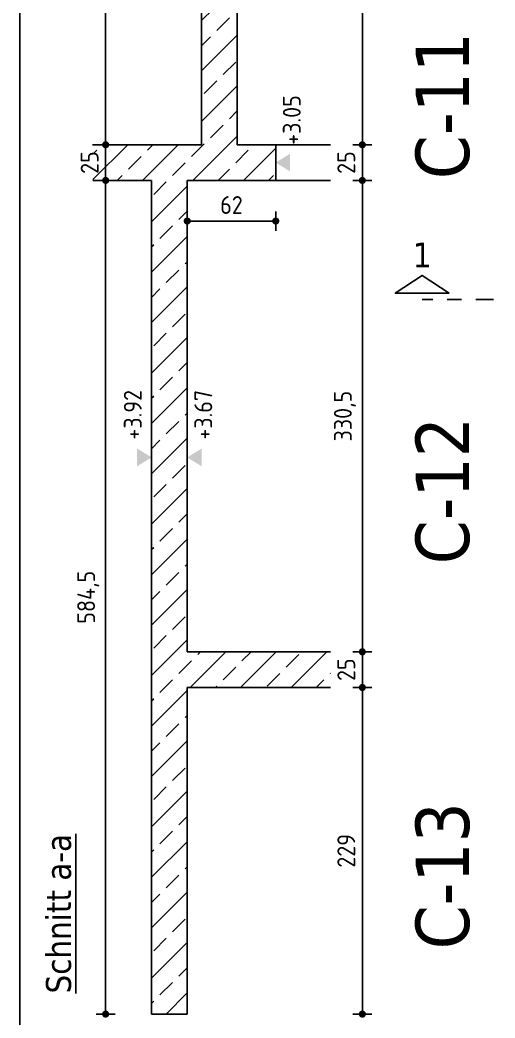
# Model space of a CAD drawing. Extents: x 399 to 532, y -4 to 185.
# Drawn here: x 415.63 to 418.96, y 172.68 to 179.68 of the extents above; entities that cross this region are included whole.
import ezdxf
from ezdxf.enums import TextEntityAlignment as Align

# ---------------------------------------------------------------- set-up
doc = ezdxf.new("R2010")
doc.units = 0
doc.header["$LTSCALE"] = 0.5
doc.header["$MEASUREMENT"] = 0
doc.header["$PDMODE"] = 2
for name, pattern in [('AUSGEZOGEN', [1000.01, 1000, 0.01]), ('DASHDOTSMALL', [1.05, 0.5, -0.25, 0.05, -0.25]), ('STRICHPUNKT2', [0.55, 0.25, -0.125, 0.05, -0.125])]:
    doc.linetypes.add(name, pattern=pattern)
doc.layers.get('Defpoints').update_dxf_attribs({"linetype": 'CONTINUOUS'})
for name, color, linetype in [('ACHSEN', 7, 'CONTINUOUS'), ('BETON', 7, 'CONTINUOUS'), ('koten', 7, 'CONTINUOUS'), ('MASSE', 7, 'CONTINUOUS'), ('RAHMEN', 7, 'CONTINUOUS'), ('SCHNITTE', 7, 'CONTINUOUS'), ('TEXT', 7, 'CONTINUOUS')]:
    doc.layers.add(name, color=color, linetype=linetype)
doc.layers.add('ANSICHTSFENSTER', color=7, linetype='CONTINUOUS', plot=False)
doc.styles.add('HELV', font='tahoma.ttf')
doc.styles.add('TXT', font='isocp.shx')
doc.dimstyles.new('DOT_I', dxfattribs={"dimscale": 0.5, "dimtxt": 0.25, "dimasz": 0.25, "dimexe": 0.1, "dimexo": 0.3, "dimgap": 0.1, "dimtad": 1, "dimdec": 3, "dimzin": 3, "dimtxsty": 'TXT', "dimblk": 'DOT', "dimblk1": 'DOT', "dimblk2": 'DOT', "dimsah": 1, "dimcen": 0.1, "dimse1": 1, "dimse2": 1, "dimazin": 0, "dimtfac": 1, "dimtdec": 4, "dimtix": 1, "dimtmove": 2, "dimatfit": 3, "dimldrblk": 'DOT', "dimfxl": 0.7, "dimfxlon": 1, "dimtvp": 1, "dimtolj": 1, "dimtzin": 0, "dimarcsym": 0})

# ---------------------------------------------------------------- blocks, each defined once
blk = doc.blocks.new('okrd_u')
at = {"layer": 'koten', "color": 7, "linetype": 'Continuous'}
blk.add_solid([(-0.125, -0.202), (0.125, -0.202), (0, 0)], dxfattribs=at)
at = {"layer": 'koten', "style": 'TXT'}
blk.add_attdef('OKRD', (0.25, -0.35), '', height=0.25, dxfattribs=at)
blk = doc.blocks.new('okrd_o')
at = {"layer": 'koten', "color": 7, "linetype": 'Continuous'}
blk.add_solid([(-0.125, 0.202), (0.125, 0.202), (0, 0)], dxfattribs=at)
at = {"layer": 'koten', "style": 'TXT'}
blk.add_attdef('OKRD', (0.25, 0.1), '', height=0.25, dxfattribs=at)
blk = doc.blocks.new('Achsen EG')
at = {"layer": 'ACHSEN', "color": 6, "linetype": 'AUSGEZOGEN', "style": 'HELV'}
for s, p in [('C-11', (-4.8154, -3.0962)), ('C-12', (-4.8154, -5.7962)), ('C-13', (-4.8154, -8.4962))]:
    blk.add_text(s, height=0.375, rotation=90, dxfattribs=at).set_placement(p)
blk = doc.blocks.new('DOT')
at = {"layer": 'MASSE', "color": 7, "linetype": 'Continuous'}
for p, q in [((0, 0), (-1, 0)), ((0, 0.54), (0, -0.54))]:
    blk.add_line(p, q, dxfattribs=at)
at = {"layer": 'MASSE', "color": 7, "linetype": 'Continuous', "const_width": 0.2}
blk.add_lwpolyline([(-0.1, 0, 1), (0.1, 0, 1)], format="xyb", close=True, dxfattribs=at)
blk = doc.blocks.new('*D727')
at = {"layer": 'Defpoints', "color": 0, "linetype": 'AUSGEZOGEN', "transparency": 16777216}
for p in [(416.801, 178.2668), (416.801, 178.2668), (417.421, 178.2668)]:
    blk.add_point(p, dxfattribs=at)
at = {"layer": 'MASSE', "color": 0, "linetype": 'AUSGEZOGEN', "lineweight": -2, "transparency": 16777216}
blk.add_line((417.296, 178.2668), (416.926, 178.2668), dxfattribs=at)
at = {"layer": 'MASSE', "color": 0, "linetype": 'AUSGEZOGEN', "lineweight": -2, "transparency": 16777216, "xscale": 0.125, "yscale": 0.125, "zscale": 0.125, "rotation": 180}
blk.add_blockref('DOT', (416.801, 178.2668), dxfattribs=at)
at = {"layer": 'MASSE', "color": 0, "linetype": 'AUSGEZOGEN', "lineweight": -2, "transparency": 16777216, "xscale": 0.125, "yscale": 0.125, "zscale": 0.125}
blk.add_blockref('DOT', (417.421, 178.2668), dxfattribs=at)
at = {"layer": 'MASSE', "color": 0, "linetype": 'AUSGEZOGEN', "transparency": 16777216, "insert": (417.111, 178.3793), "char_height": 0.125, "attachment_point": 5, "style": 'TXT'}
blk.add_mtext('\\A1;62', dxfattribs=at)
blk = doc.blocks.new('*D728')
at = {"layer": 'Defpoints', "color": 0, "linetype": 'AUSGEZOGEN', "transparency": 16777216}
for p in [(416.2293, 178.8017), (416.2293, 178.5517), (416.2293, 178.5517)]:
    blk.add_point(p, dxfattribs=at)
at = {"layer": 'MASSE', "color": 0, "linetype": 'AUSGEZOGEN', "lineweight": -2, "transparency": 16777216}
for p, q in [((416.2293, 178.9267), (416.2293, 179.0517)), ((416.2293, 178.8017), (416.2293, 178.5517)), ((416.2293, 178.4267), (416.2293, 178.3017))]:
    blk.add_line(p, q, dxfattribs=at)
at = {"layer": 'MASSE', "color": 0, "linetype": 'AUSGEZOGEN', "lineweight": -2, "transparency": 16777216, "xscale": 0.125, "yscale": 0.125, "zscale": 0.125}
for p, rotation in [((416.2293, 178.8017), 270), ((416.2293, 178.5517), 90)]:
    blk.add_blockref('DOT', p, dxfattribs=dict(at, rotation=rotation))
at = {"layer": 'MASSE', "color": 0, "linetype": 'AUSGEZOGEN', "transparency": 16777216, "insert": (416.1168, 178.6767), "char_height": 0.125, "attachment_point": 5, "rotation": 90, "style": 'TXT'}
blk.add_mtext('\\A1;25', dxfattribs=at)
blk = doc.blocks.new('*D729')
at = {"layer": 'Defpoints', "color": 0, "linetype": 'AUSGEZOGEN', "transparency": 16777216}
for p in [(416.2293, 181.7817), (416.2293, 181.7817), (416.2293, 178.8017)]:
    blk.add_point(p, dxfattribs=at)
at = {"layer": 'MASSE', "color": 0, "linetype": 'AUSGEZOGEN', "lineweight": -2, "transparency": 16777216}
blk.add_line((416.2293, 178.9267), (416.2293, 181.6567), dxfattribs=at)
at = {"layer": 'MASSE', "color": 0, "linetype": 'AUSGEZOGEN', "lineweight": -2, "transparency": 16777216, "xscale": 0.125, "yscale": 0.125, "zscale": 0.125}
for p, rotation in [((416.2293, 181.7817), 90), ((416.2293, 178.8017), 270)]:
    blk.add_blockref('DOT', p, dxfattribs=dict(at, rotation=rotation))
at = {"layer": 'MASSE', "color": 0, "linetype": 'AUSGEZOGEN', "transparency": 16777216, "insert": (416.1168, 180.2917), "char_height": 0.125, "attachment_point": 5, "rotation": 90, "style": 'TXT'}
blk.add_mtext('\\A1;298', dxfattribs=at)
blk = doc.blocks.new('*D730')
at = {"layer": 'Defpoints', "color": 0, "linetype": 'AUSGEZOGEN', "transparency": 16777216}
for p in [(418.0278, 181.5317), (418.0278, 178.8017), (418.0278, 178.8017)]:
    blk.add_point(p, dxfattribs=at)
at = {"layer": 'MASSE', "color": 0, "linetype": 'AUSGEZOGEN', "lineweight": -2, "transparency": 16777216}
blk.add_line((418.0278, 181.4067), (418.0278, 178.9267), dxfattribs=at)
at = {"layer": 'MASSE', "color": 0, "linetype": 'AUSGEZOGEN', "lineweight": -2, "transparency": 16777216, "xscale": 0.125, "yscale": 0.125, "zscale": 0.125}
for p, rotation in [((418.0278, 181.5317), 90), ((418.0278, 178.8017), 270)]:
    blk.add_blockref('DOT', p, dxfattribs=dict(at, rotation=rotation))
at = {"layer": 'MASSE', "color": 0, "linetype": 'AUSGEZOGEN', "transparency": 16777216, "insert": (417.9153, 180.1667), "char_height": 0.125, "attachment_point": 5, "rotation": 90, "style": 'TXT'}
blk.add_mtext('\\A1;273', dxfattribs=at)
blk = doc.blocks.new('SCHN-2')
at = {"layer": 'SCHNITTE', "color": 6, "linetype": 'Continuous'}
blk.add_lwpolyline([(0.378, 0.088), (0, 0.34), (-0.378, 0.088)], close=True, dxfattribs=at)
at = {"layer": 'SCHNITTE', "color": 1, "linetype": 'DASHDOTSMALL', "style": 'HELV'}
blk.add_attdef('SCHN-2', text='', height=0.35, dxfattribs=at).set_placement((0, 0.45), align=Align.CENTER)
blk = doc.blocks.new('*D616')
at = {"layer": 'Defpoints', "color": 0, "linetype": 'AUSGEZOGEN', "transparency": 16777216}
for p in [(416.2293, 178.5517), (416.2293, 178.5517), (416.2293, 172.7067)]:
    blk.add_point(p, dxfattribs=at)
at = {"layer": 'MASSE', "color": 0, "linetype": 'AUSGEZOGEN', "lineweight": -2, "transparency": 16777216}
blk.add_line((416.2293, 172.8317), (416.2293, 178.4267), dxfattribs=at)
at = {"layer": 'MASSE', "color": 0, "linetype": 'AUSGEZOGEN', "lineweight": -2, "transparency": 16777216, "xscale": 0.125, "yscale": 0.125, "zscale": 0.125}
for p, rotation in [((416.2293, 178.5517), 90), ((416.2293, 172.7067), 270)]:
    blk.add_blockref('DOT', p, dxfattribs=dict(at, rotation=rotation))
at = {"layer": 'MASSE', "color": 0, "linetype": 'AUSGEZOGEN', "transparency": 16777216, "insert": (416.1074, 175.6292), "char_height": 0.125, "attachment_point": 5, "rotation": 90, "style": 'TXT'}
blk.add_mtext('\\A1;584,5', dxfattribs=at)
blk = doc.blocks.new('*D617')
at = {"layer": 'Defpoints', "color": 0, "linetype": 'AUSGEZOGEN', "transparency": 16777216}
for p in [(418.0278, 178.8017), (418.0278, 178.8017), (418.0278, 178.5517)]:
    blk.add_point(p, dxfattribs=at)
at = {"layer": 'MASSE', "color": 0, "linetype": 'AUSGEZOGEN', "lineweight": -2, "transparency": 16777216}
for p, q in [((418.0278, 178.9267), (418.0278, 179.0517)), ((418.0278, 178.5517), (418.0278, 178.8017)), ((418.0278, 178.4267), (418.0278, 178.3017))]:
    blk.add_line(p, q, dxfattribs=at)
at = {"layer": 'MASSE', "color": 0, "linetype": 'AUSGEZOGEN', "lineweight": -2, "transparency": 16777216, "xscale": 0.125, "yscale": 0.125, "zscale": 0.125}
for p, rotation in [((418.0278, 178.8017), 270), ((418.0278, 178.5517), 90)]:
    blk.add_blockref('DOT', p, dxfattribs=dict(at, rotation=rotation))
at = {"layer": 'MASSE', "color": 0, "linetype": 'AUSGEZOGEN', "transparency": 16777216, "insert": (417.9153, 178.6767), "char_height": 0.125, "attachment_point": 5, "rotation": 90, "style": 'TXT'}
blk.add_mtext('\\A1;25', dxfattribs=at)
blk = doc.blocks.new('*D618')
at = {"layer": 'Defpoints', "color": 0, "linetype": 'AUSGEZOGEN', "transparency": 16777216}
for p in [(418.0278, 178.5517), (418.0278, 175.2467), (418.0278, 175.2467)]:
    blk.add_point(p, dxfattribs=at)
at = {"layer": 'MASSE', "color": 0, "linetype": 'AUSGEZOGEN', "lineweight": -2, "transparency": 16777216}
blk.add_line((418.0278, 178.4267), (418.0278, 175.3717), dxfattribs=at)
at = {"layer": 'MASSE', "color": 0, "linetype": 'AUSGEZOGEN', "lineweight": -2, "transparency": 16777216, "xscale": 0.125, "yscale": 0.125, "zscale": 0.125}
for p, rotation in [((418.0278, 178.5517), 90), ((418.0278, 175.2467), 270)]:
    blk.add_blockref('DOT', p, dxfattribs=dict(at, rotation=rotation))
at = {"layer": 'MASSE', "color": 0, "linetype": 'AUSGEZOGEN', "transparency": 16777216, "insert": (417.9059, 176.8992), "char_height": 0.125, "attachment_point": 5, "rotation": 90, "style": 'TXT'}
blk.add_mtext('\\A1;330,5', dxfattribs=at)
blk = doc.blocks.new('*D619')
at = {"layer": 'Defpoints', "color": 0, "linetype": 'AUSGEZOGEN', "transparency": 16777216}
for p in [(418.0278, 175.2467), (418.0278, 174.9967), (418.0278, 174.9967)]:
    blk.add_point(p, dxfattribs=at)
at = {"layer": 'MASSE', "color": 0, "linetype": 'AUSGEZOGEN', "lineweight": -2, "transparency": 16777216}
for p, q in [((418.0278, 175.3717), (418.0278, 175.4967)), ((418.0278, 175.2467), (418.0278, 174.9967)), ((418.0278, 174.8717), (418.0278, 174.7467))]:
    blk.add_line(p, q, dxfattribs=at)
at = {"layer": 'MASSE', "color": 0, "linetype": 'AUSGEZOGEN', "lineweight": -2, "transparency": 16777216, "xscale": 0.125, "yscale": 0.125, "zscale": 0.125}
for p, rotation in [((418.0278, 175.2467), 270), ((418.0278, 174.9967), 90)]:
    blk.add_blockref('DOT', p, dxfattribs=dict(at, rotation=rotation))
at = {"layer": 'MASSE', "color": 0, "linetype": 'AUSGEZOGEN', "transparency": 16777216, "insert": (417.9153, 175.1217), "char_height": 0.125, "attachment_point": 5, "rotation": 90, "style": 'TXT'}
blk.add_mtext('\\A1;25', dxfattribs=at)
blk = doc.blocks.new('*D620')
at = {"layer": 'Defpoints', "color": 0, "linetype": 'AUSGEZOGEN', "transparency": 16777216}
for p in [(418.0278, 174.9967), (418.0278, 172.7067), (418.0278, 172.7067)]:
    blk.add_point(p, dxfattribs=at)
at = {"layer": 'MASSE', "color": 0, "linetype": 'AUSGEZOGEN', "lineweight": -2, "transparency": 16777216}
blk.add_line((418.0278, 174.8717), (418.0278, 172.8317), dxfattribs=at)
at = {"layer": 'MASSE', "color": 0, "linetype": 'AUSGEZOGEN', "lineweight": -2, "transparency": 16777216, "xscale": 0.125, "yscale": 0.125, "zscale": 0.125}
for p, rotation in [((418.0278, 174.9967), 90), ((418.0278, 172.7067), 270)]:
    blk.add_blockref('DOT', p, dxfattribs=dict(at, rotation=rotation))
at = {"layer": 'MASSE', "color": 0, "linetype": 'AUSGEZOGEN', "transparency": 16777216, "insert": (417.9153, 173.8517), "char_height": 0.125, "attachment_point": 5, "rotation": 90, "style": 'TXT'}
blk.add_mtext('\\A1;229', dxfattribs=at)

msp = doc.modelspace()

# ---------------------------------------------------------------- hatches: boundary and pattern name
at = {"layer": 'RAHMEN', "linetype": 'AUSGEZOGEN'}
h = msp.add_hatch(dxfattribs=at)
h.set_pattern_fill('ANSI33', color=9, style=0, double=1)
h.set_pattern_definition([(45, (-0.36215, 121.6197), (-0.1767767, 0.1767767), []), (45, (-0.18537, 121.6197), (-0.1767767, 0.1767767), [0.125, -0.0625])])
h.paths.add_polyline_path([(416.1393, 178.5517), (416.1367, 178.8017), (416.901, 178.8017), (416.901, 181.7817), (417.421, 181.7817), (417.421, 181.5317), (417.151, 181.5317), (417.151, 178.8017), (417.421, 178.8017), (417.421, 178.5517), (416.801, 178.5517), (416.801, 175.2467), (417.8047, 175.2467), (417.8047, 174.9967), (416.801, 174.9967), (416.801, 172.7067), (416.551, 172.7067), (416.551, 178.5517)])

# ---------------------------------------------------------------- linework, layer by layer
at = {"layer": 'ANSICHTSFENSTER', "color": 2, "linetype": 'AUSGEZOGEN'}
msp.add_lwpolyline([(415.629, 143.6732), (484.7996, 143.6732), (484.7996, 185.2232), (415.629, 185.2232)], close=True, dxfattribs=at)
at = {"layer": 'BETON', "color": 6, "linetype": 'AUSGEZOGEN'}
for p, q in [((416.901, 178.8017), (416.901, 181.7817)), ((417.151, 178.8017), (417.151, 181.5317)), ((416.901, 178.8017), (416.1367, 178.8017)), ((417.421, 178.8017), (417.151, 178.8017)), ((417.421, 178.5517), (417.421, 178.8017)), ((416.551, 178.5517), (416.1393, 178.5517)), ((416.551, 172.7067), (416.551, 178.5517)), ((416.801, 175.2467), (416.801, 178.5517)), ((417.421, 178.5517), (416.801, 178.5517)), ((417.8047, 175.2467), (416.801, 175.2467)), ((416.801, 172.7067), (416.801, 174.9967)), ((417.8047, 174.9967), (416.801, 174.9967)), ((416.801, 172.7067), (416.551, 172.7067))]:
    msp.add_line(p, q, dxfattribs=at)
at = {"layer": 'MASSE', "color": 7, "linetype": 'AUSGEZOGEN'}
for p, q in [((417.8047, 178.8017), (417.421, 178.8017)), ((417.8047, 178.5517), (417.421, 178.5517))]:
    msp.add_line(p, q, dxfattribs=at)
at = {"layer": 'SCHNITTE', "color": 6, "linetype": 'STRICHPUNKT2'}
msp.add_line((418.9473, 177.7162), (418.4473, 177.7162), dxfattribs=at)

# ---------------------------------------------------------------- block references
at = {"layer": 'ACHSEN', "color": 140, "linetype": 'AUSGEZOGEN'}
msp.add_blockref('Achsen EG', (423.591, 181.6567), dxfattribs=at)
at = {"layer": 'koten', "color": 7, "linetype": 'AUSGEZOGEN', "xscale": 0.5, "yscale": 0.5, "zscale": 0.5, "rotation": 90}
for p, values in [((417.421, 178.6767), {'OKRD': '+3.05'}), ((416.801, 176.6097), {'OKRD': '+3.67'})]:
    msp.add_blockref('okrd_u', p, dxfattribs=at).add_auto_attribs(values)
at = {"layer": 'koten', "color": 7, "linetype": 'AUSGEZOGEN'}
ref = msp.add_blockref('okrd_o', (416.551, 176.6097), dxfattribs=dict(at, xscale=0.5, yscale=0.5, zscale=0.5, rotation=90))
ref.add_attrib('OKRD', '+3.92', (416.4818, 176.7347), dxfattribs={"height": 0.125, "rotation": 90, "style": 'TXT'})
at = {"layer": 'SCHNITTE', "color": 6, "linetype": 'STRICHPUNKT2', "xscale": 0.5, "yscale": 0.5, "zscale": 0.5}
msp.add_blockref('SCHN-2', (418.4473, 177.7162), dxfattribs=at).add_auto_attribs({'SCHN-2': '1'})

# ---------------------------------------------------------------- texts
at = {"layer": 'TEXT', "color": 1, "linetype": 'AUSGEZOGEN', "style": 'HELV'}
msp.add_text('%%USchnitt a-a', height=0.175, rotation=90, dxfattribs=at).set_placement((415.9862, 172.8513))

# ---------------------------------------------------------------- dimensions: what is measured, and where the dimension line sits
at = {"layer": 'MASSE', "color": 7, "linetype": 'AUSGEZOGEN'}
for base, p1, p2, override, picture, middle in [((416.2293, 181.7817), (416.2293, 178.8017), (416.2293, 181.7817), {"dimdec": 0, "dimlfac": 100}, '*D729', (416.1168, 180.2917)), ((418.0278, 178.8017), (418.0278, 181.5317), (418.0278, 178.8017), {"dimdec": 0, "dimlfac": 100}, '*D730', (417.9153, 180.1667)), ((416.2293, 178.5517), (416.2293, 178.8017), (416.2293, 178.5517), {"dimdec": 0, "dimlfac": 100}, '*D728', (416.1168, 178.6767)), ((418.0278, 178.8017), (418.0278, 178.5517), (418.0278, 178.8017), {"dimdec": 0, "dimlfac": 100}, '*D617', (417.9153, 178.6767)), ((416.2293, 178.5517), (416.2293, 172.7067), (416.2293, 178.5517), {"dimdec": 1, "dimlfac": 100}, '*D616', (416.1074, 175.6292)), ((418.0278, 175.2467), (418.0278, 178.5517), (418.0278, 175.2467), {"dimdec": 1, "dimlfac": 100}, '*D618', (417.9059, 176.8992)), ((418.0278, 174.9967), (418.0278, 175.2467), (418.0278, 174.9967), {"dimdec": 0, "dimlfac": 100}, '*D619', (417.9153, 175.1217)), ((418.0278, 172.7067), (418.0278, 174.9967), (418.0278, 172.7067), {"dimdec": 0, "dimlfac": 100}, '*D620', (417.9153, 173.8517))]:
    dim = msp.add_linear_dim(base=base, p1=p1, p2=p2, angle=90, dimstyle='DOT_I', override=override, dxfattribs=at)
    dim.commit()
    dim.dimension.update_dxf_attribs({"geometry": picture, "text_midpoint": middle})
dim = msp.add_linear_dim(base=(416.801, 178.2668), p1=(417.421, 178.2668), p2=(416.801, 178.2668), dimstyle='DOT_I', override={"dimdec": 0, "dimlfac": 100}, dxfattribs=at)
dim.commit()
dim.dimension.update_dxf_attribs({"geometry": '*D727', "text_midpoint": (417.111, 178.3793)})

doc.saveas('drawing.dxf')
